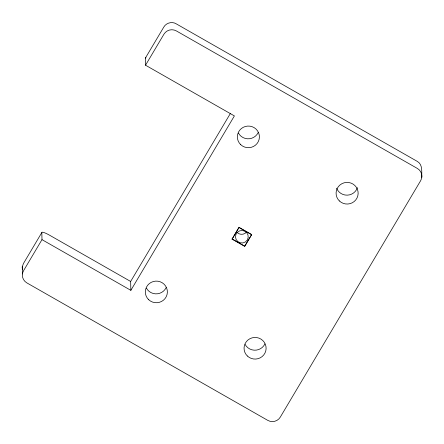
<?xml version="1.0" encoding="UTF-8"?>
<svg xmlns="http://www.w3.org/2000/svg" width="444" height="444" viewBox="0 0 444 444"><rect width="100%" height="100%" fill="white"/><g stroke="black" fill="none" stroke-linecap="round" stroke-linejoin="round"><path stroke-width="0.67" d="M41.83 232.534L41.991 239.638L130.852 290.343L130.653 281.468L49.689 235.27A9.141 1.515 30.7 0 0 41.83 232.534L23.427 263.547L22.267 266.855L22.411 269.663M130.852 290.343L234.388 115.917L145.532 65.213L145.371 58.109L163.775 27.101C166.134 22.827 172.155 21.223 176.274 23.859L417.182 161.333C423.027 164.535 421.511 171.945 421.8 177.384M41.991 239.638L23.588 270.646A9.141 8.969 -1.3 0 0 26.884 282.906L267.788 420.379A9.141 8.969 -1.3 0 0 280.292 417.132L420.64 180.691A9.141 8.969 -1.3 0 0 417.343 168.431L176.435 30.958A9.141 8.969 -1.3 0 0 163.936 34.205L145.532 65.213M130.653 281.468L230.303 113.592M232.09 239.144L238.994 227.517L251.631 234.726L244.727 246.359L232.09 239.144L238.989 227.317M239.588 227.661L251.626 234.526L244.722 246.159L232.084 238.944M22.411 269.186L22.267 266.855L22.428 273.954M246.553 232.079A6.383 6.266 -1.3 0 1 237.218 232.567M166.15 287.601A11.028 10.817 -1.3 0 1 146.415 288.134M264.885 343.939A11.028 10.817 -1.3 0 1 245.144 344.477M357.409 187.662A11.028 10.817 -1.3 0 1 336.619 188.228M258.18 132.556A11.028 10.817 -1.3 0 1 238.445 133.089M145.371 58.109A9.141 1.515 30.7 0 1 145.954 57.776M237.795 241.575A6.383 6.266 -1.3 0 0 248.152 237.762A6.383 6.266 -1.3 0 0 239.616 230.874A6.383 6.266 -1.3 0 0 237.795 241.575M148.64 299.667A11.028 10.817 -1.3 0 0 167.033 294.594A11.028 10.817 -1.3 0 0 153.374 281.507A11.028 10.817 -1.3 0 0 148.64 299.667M247.375 356.01A11.028 10.817 -1.3 0 0 265.767 350.938A11.028 10.817 -1.3 0 0 252.103 337.851A11.028 10.817 -1.3 0 0 247.375 356.01M339.405 200.966A11.028 10.817 -1.3 0 0 357.803 195.893A11.028 10.817 -1.3 0 0 344.139 182.806A11.028 10.817 -1.3 0 0 339.405 200.966M240.676 144.622A11.028 10.817 -1.3 0 0 259.068 139.549A11.028 10.817 -1.3 0 0 245.404 126.462A11.028 10.817 -1.3 0 0 240.676 144.622"/></g></svg>
